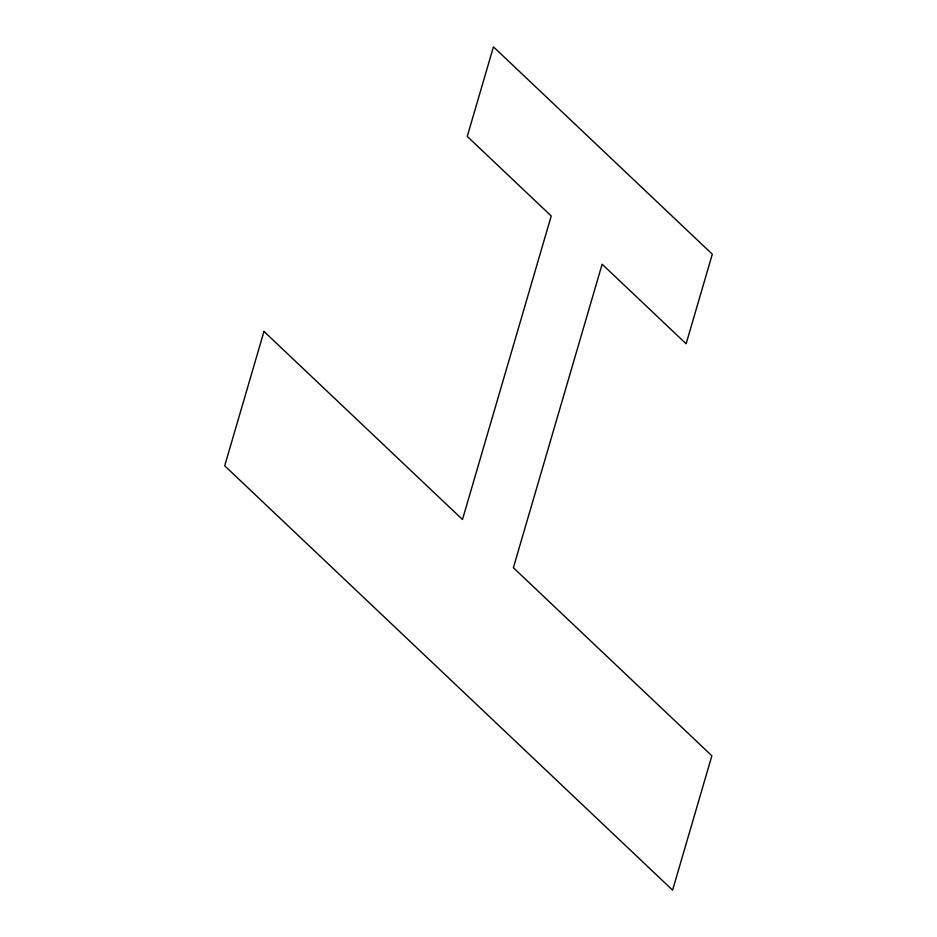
<?xml version="1.0" encoding="UTF-8"?>
<svg xmlns="http://www.w3.org/2000/svg" width="937" height="937" viewBox="0 0 937 937"><rect width="100%" height="100%" fill="white"/><g stroke="black" fill="none" stroke-linecap="round" stroke-linejoin="round"><path stroke-width="1.41" d="M263.988 331.44L224.693 465.794L672.59 890.15L711.874 755.796L513.371 567.728L602.128 264.211L686.118 343.774L712.307 254.208L493.448 46.85L467.258 136.415L551.237 215.978L462.48 519.508L263.988 331.44"/></g></svg>
